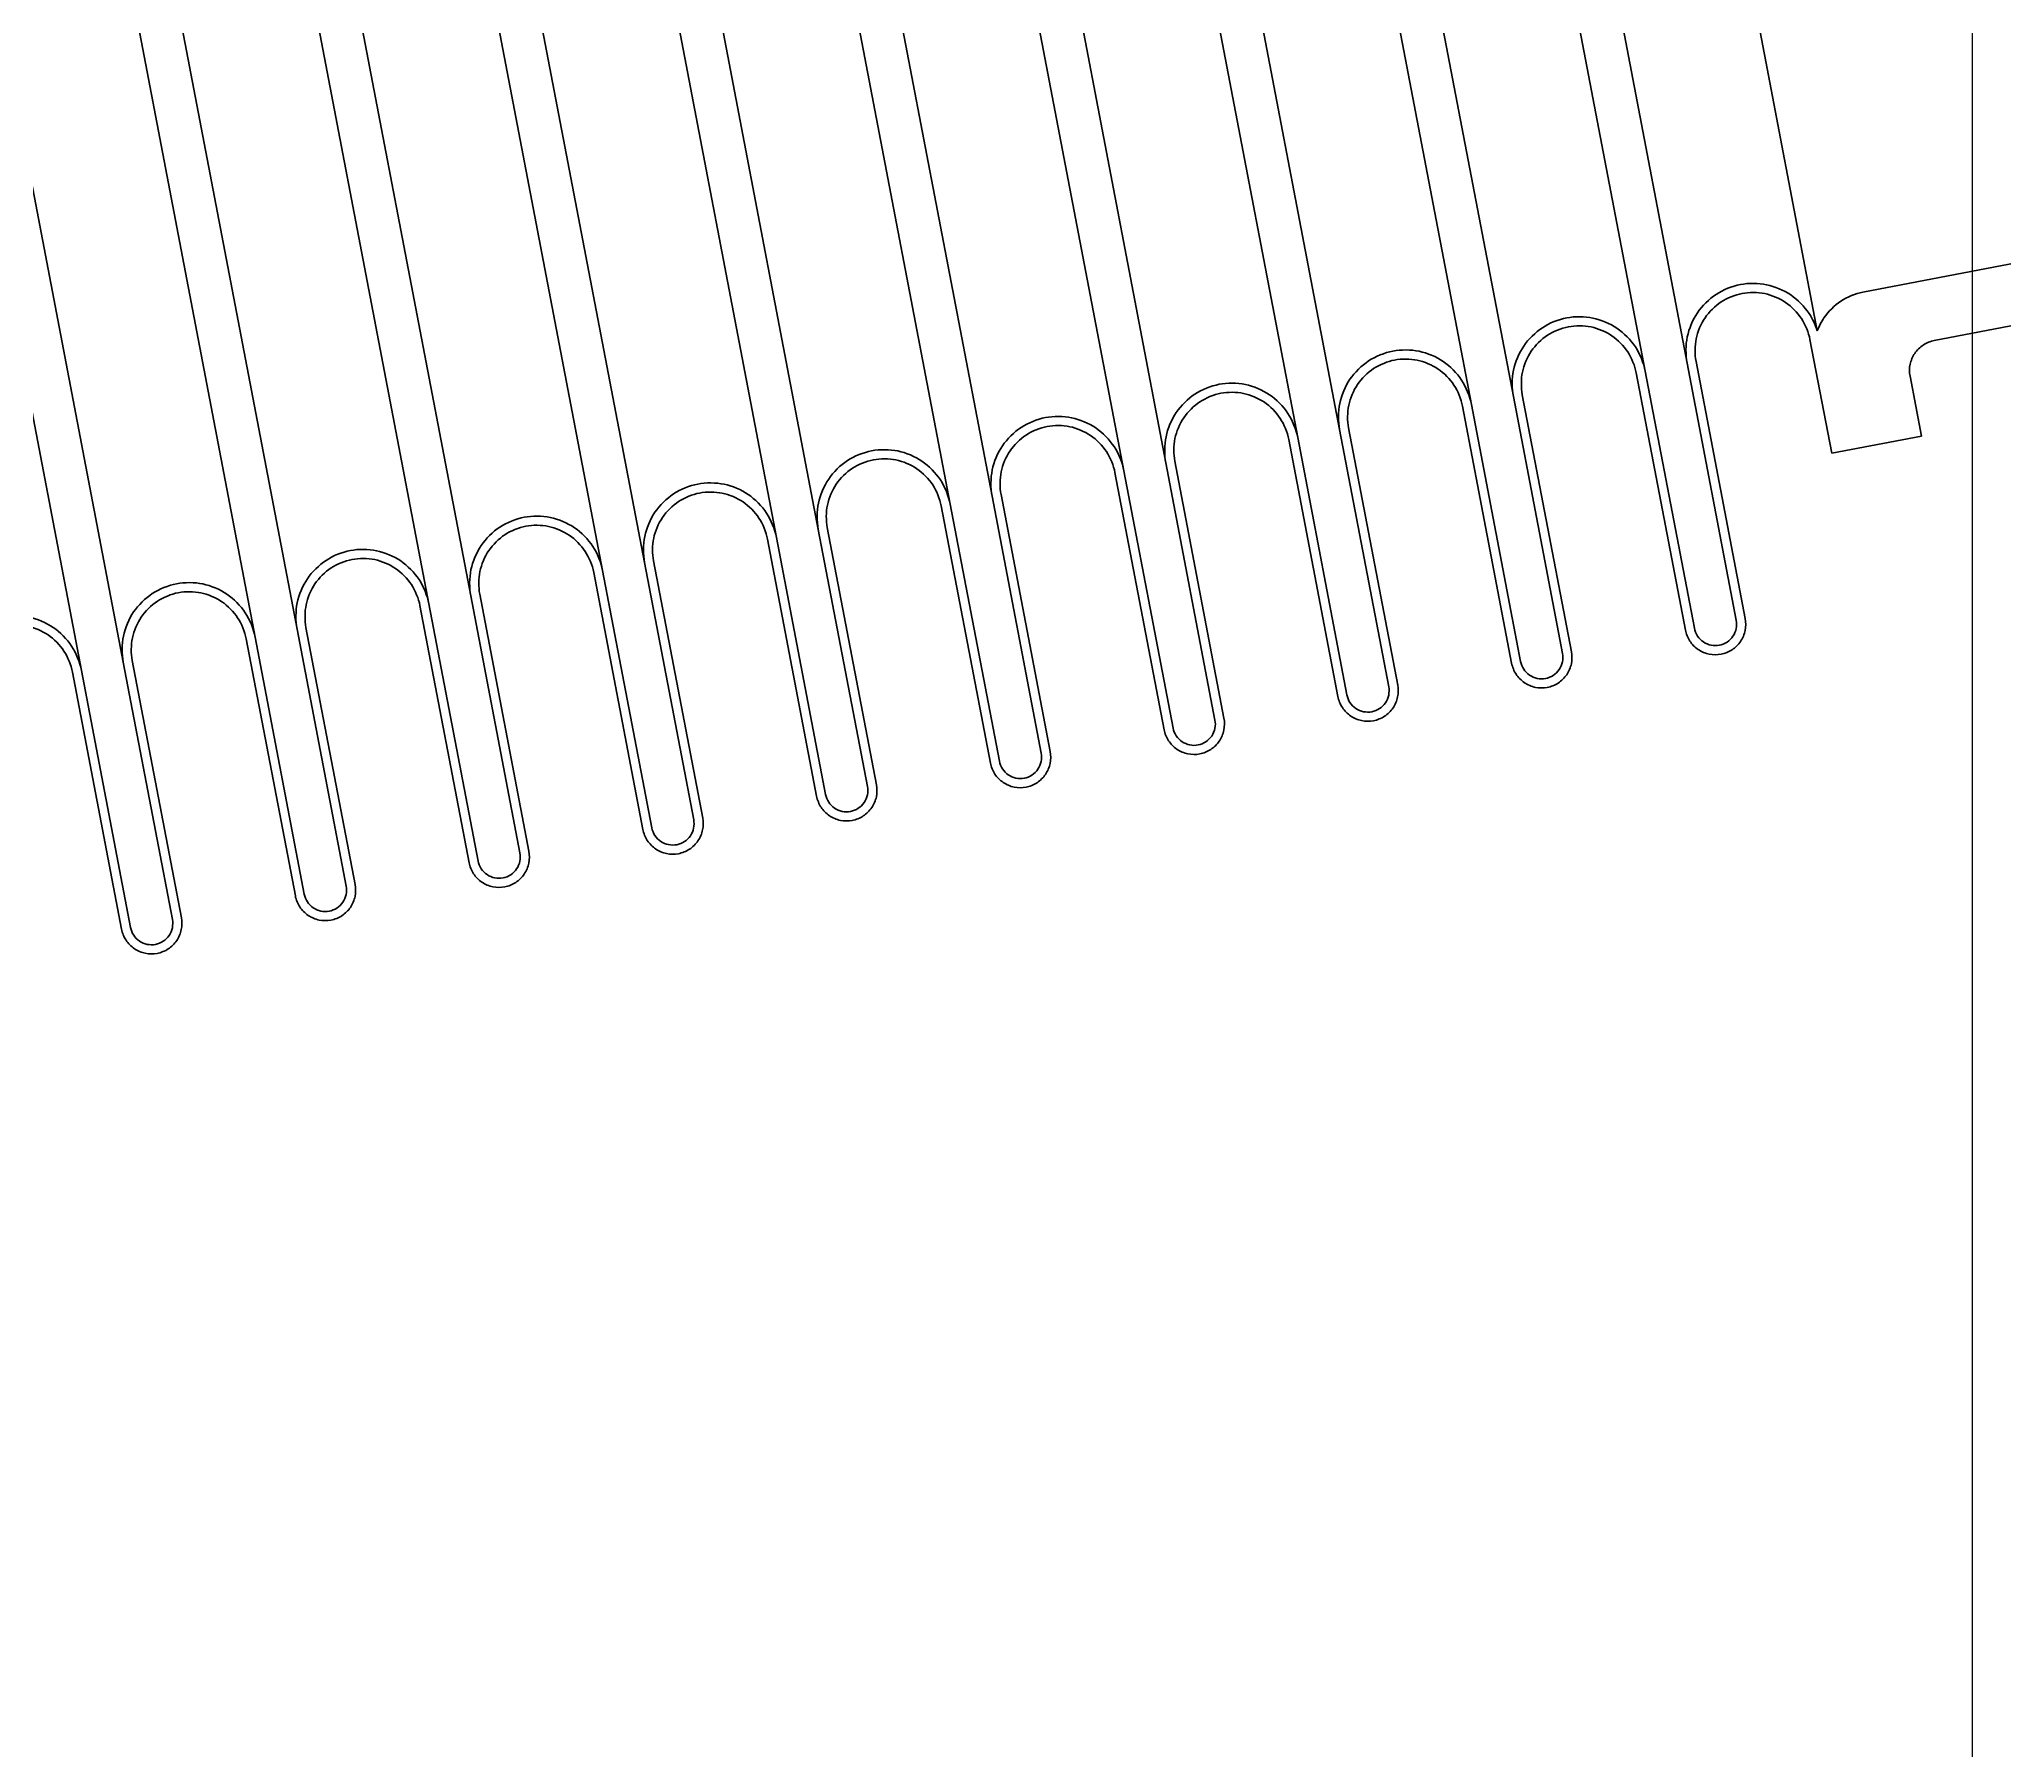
# Model space of a CAD drawing. Header units: millimetres. Extents: x -605 to 8012, y -2292 to 5879.
# Drawn here: x 1327.5 to 1381.3, y 1326.1 to 1372.9 of the extents above; entities that cross this region are included whole.
import ezdxf

# ---------------------------------------------------------------- set-up
doc = ezdxf.new("R2010")
doc.units = ezdxf.units.MM
doc.header["$LTSCALE"] = 5
doc.layers.add('AM_5', color=3, linetype='Continuous', lineweight=25)
doc.layers.add('Arestas Visíveis', color=7, linetype='Continuous', lineweight=35)
doc.styles.get("Standard").update_dxf_attribs({"font": 'SwissCL.ttf'})
doc.dimstyles.new('Standard$0', dxfattribs={"dimscale": 5, "dimtxt": 0.18, "dimasz": 4.572, "dimexe": 0.18, "dimexo": 0.0625, "dimgap": 0.09, "dimtad": 0, "dimtih": 1, "dimtoh": 1, "dimdec": 4, "dimzin": 0, "dimdsep": 46, "dimtxsty": 'Standard', "dimblk": 'CLOSED', "dimcen": 0.09, "dimadec": 0, "dimazin": 0, "dimtfac": 1, "dimtdec": 4, "dimtofl": 0, "dimtmove": 0, "dimatfit": 3, "dimfxl": 1, "dimtolj": 1, "dimtzin": 0, "dimarcsym": 0})

# ---------------------------------------------------------------- blocks, each defined once
blk = doc.blocks.new('*D24')
at = {"layer": 'AM_5', "color": 0, "lineweight": -2, "transparency": 16777216}
for p, q in [((1413.869, 1394.155), (1120.85, 1338.116)), ((1153.584, 1366.198), (1116.824, 1359.167)), ((1117.034, 1359.025), (1118.979, 1348.858)), ((1120.993, 1338.327), (1119.048, 1348.494))]:
    blk.add_line(p, q, dxfattribs=at)
at = {"layer": 'AM_5', "color": 0, "transparency": 16777216}
for points in [[(1117.064, 1359.03), (1117.005, 1359.019), (1117.001, 1359.201)], [(1121.022, 1338.333), (1120.963, 1338.321), (1121.027, 1338.15)]]:
    blk.add_solid(points, dxfattribs=at)
at = {"layer": 'Defpoints', "color": 0, "transparency": 16777216}
for p in [(1413.93, 1394.167), (1153.645, 1366.209), (1117.001, 1359.201)]:
    blk.add_point(p, dxfattribs=at)
at = {"layer": 'AM_5', "color": 0, "transparency": 16777216, "insert": (1119.014, 1348.676), "char_height": 0.18, "attachment_point": 5}
blk.add_mtext('\\A1;21.4327', dxfattribs=at)
blk = doc.blocks.new('*D28')
at = {"layer": 'AM_5', "color": 0, "lineweight": -2, "transparency": 16777216}
for p, q in [((695.812, 1387.691), (695.812, 830.592)), ((1380.395, 1387.691), (1380.395, 830.592)), ((695.992, 830.772), (1037.601, 830.772)), ((1380.215, 830.772), (1038.606, 830.772))]:
    blk.add_line(p, q, dxfattribs=at)
at = {"layer": 'AM_5', "color": 0, "transparency": 16777216}
for points in [[(695.992, 830.802), (695.992, 830.742), (695.812, 830.772)], [(1380.215, 830.802), (1380.215, 830.742), (1380.395, 830.772)]]:
    blk.add_solid(points, dxfattribs=at)
at = {"layer": 'Defpoints', "color": 0, "transparency": 16777216}
for p in [(695.812, 1387.753), (1380.395, 1387.753), (695.812, 830.772)]:
    blk.add_point(p, dxfattribs=at)
at = {"layer": 'AM_5', "color": 0, "transparency": 16777216, "insert": (1038.103, 830.772), "char_height": 0.18, "attachment_point": 5}
blk.add_mtext('\\A1;684.5834', dxfattribs=at)

msp = doc.modelspace()

# ---------------------------------------------------------------- linework, layer by layer
at = {"layer": 'Arestas Visíveis'}
for p, q in [((1376.15949, 1364.91216), (1368.03001, 1407.41997)), ((1371.45188, 1363.81005), (1363.24794, 1406.7072)), ((1372.59729, 1364.03177), (1364.39433, 1406.92379)), ((1367.84269, 1363.11981), (1359.63875, 1406.01696)), ((1366.69679, 1362.90066), (1358.49285, 1405.79781)), ((1361.9417, 1361.99126), (1353.73776, 1404.88841)), ((1363.0876, 1362.21041), (1354.88366, 1405.10756)), ((1357.18661, 1361.08187), (1348.98267, 1403.97902)), ((1358.33251, 1361.30102), (1350.12857, 1404.19817)), ((1353.57742, 1360.39162), (1345.37348, 1403.28877)), ((1352.43152, 1360.17247), (1344.22758, 1403.06962)), ((1348.82233, 1359.48222), (1340.61839, 1402.37938)), ((1347.67643, 1359.26308), (1339.47249, 1402.16023)), ((1342.92134, 1358.35368), (1334.7174, 1401.25083)), ((1344.06723, 1358.57283), (1335.8633, 1401.46998)), ((1339.31214, 1357.66343), (1331.1082, 1400.56058)), ((1338.16624, 1357.44428), (1329.96231, 1400.34143)), ((1334.55705, 1356.75404), (1326.35311, 1399.65119)), ((1333.41115, 1356.53489), (1325.20721, 1399.43204)), ((1328.65606, 1355.62549), (1320.45212, 1398.52264)), ((1329.80196, 1355.84464), (1321.59802, 1398.74179)), ((1408.84021, 1371.98261), (1377.40984, 1365.97166)), ((1379.3599, 1364.64773), (1409.15328, 1370.34561)), ((1375.96093, 1364.67505), (1376.55551, 1361.56609)), ((1372.59729, 1364.03177), (1373.94324, 1356.994)), ((1374.18879, 1357.04097), (1372.84284, 1364.07873)), ((1371.20633, 1363.76309), (1372.55179, 1356.72789)), ((1372.79734, 1356.77486), (1371.45188, 1363.81005)), ((1379.01101, 1362.03569), (1378.69794, 1363.67269)), ((1368.04225, 1355.86546), (1366.69679, 1362.90066)), ((1367.84269, 1363.11981), (1369.18815, 1356.08461)), ((1369.4337, 1356.13157), (1368.08824, 1363.16677)), ((1366.45124, 1362.8537), (1367.7967, 1355.8185)), ((1361.69615, 1361.9443), (1363.04161, 1354.9091)), ((1363.28716, 1354.95606), (1361.9417, 1361.99126)), ((1363.0876, 1362.21041), (1364.43306, 1355.17521)), ((1364.67861, 1355.22217), (1363.33315, 1362.25737)), ((1376.55551, 1361.56609), (1379.01101, 1362.03569)), ((1358.33251, 1361.30102), (1359.67797, 1354.26582)), ((1359.92352, 1354.31278), (1358.57806, 1361.34798)), ((1356.94106, 1361.03491), (1358.28652, 1353.99971)), ((1358.53207, 1354.04667), (1357.18661, 1361.08187)), ((1353.57742, 1360.39162), (1354.92288, 1353.35642)), ((1355.16843, 1353.40338), (1353.82297, 1360.43858)), ((1352.18597, 1360.12551), (1353.53143, 1353.09031)), ((1353.77698, 1353.13727), (1352.43152, 1360.17247)), ((1347.43088, 1359.21611), (1348.77634, 1352.18092)), ((1349.02189, 1352.22788), (1347.67643, 1359.26308)), ((1348.82233, 1359.48222), (1350.16778, 1352.44703)), ((1350.41333, 1352.49399), (1349.06788, 1359.52919)), ((1345.65824, 1351.58459), (1344.31278, 1358.61979)), ((1342.67579, 1358.30672), (1344.02124, 1351.27152)), ((1344.26679, 1351.31848), (1342.92134, 1358.35368)), ((1344.06723, 1358.57283), (1345.41269, 1351.53763)), ((1339.31214, 1357.66343), (1340.6576, 1350.62824)), ((1340.90315, 1350.6752), (1339.55769, 1357.71039)), ((1337.92069, 1357.39732), (1339.26615, 1350.36213)), ((1339.5117, 1350.40909), (1338.16624, 1357.44428)), ((1333.1656, 1356.48793), (1334.51106, 1349.45273)), ((1334.75661, 1349.49969), (1333.41115, 1356.53489)), ((1334.55705, 1356.75404), (1335.90251, 1349.71884)), ((1336.14806, 1349.7658), (1334.8026, 1356.801)), ((1328.41051, 1355.57853), (1329.75597, 1348.54333)), ((1330.00152, 1348.5903), (1328.65606, 1355.62549)), ((1329.80196, 1355.84464), (1331.14742, 1348.80944)), ((1331.39297, 1348.85641), (1330.04751, 1355.8916))]:
    msp.add_line(p, q, dxfattribs=at)
for points, knots in [([(1376.15949, 1364.91216), (1376.10827, 1365.08034), (1376.02714, 1365.24931), (1375.81247, 1365.57579), (1375.62149, 1365.76961), (1375.24629, 1366.02434), (1374.99568, 1366.13032), (1374.55157, 1366.22207), (1374.27948, 1366.22408), (1373.83405, 1366.13889), (1373.58191, 1366.03663), (1373.20299, 1365.78747), (1373.00917, 1365.59649), (1372.75444, 1365.2213), (1372.64846, 1364.97069), (1372.55671, 1364.52657), (1372.5547, 1364.25448), (1372.59729, 1364.03177)], [0.174555182, 0.174555182, 0.174555182, 0.174555182, 0.204073147, 0.204073147, 0.244887779, 0.244887779, 0.285702405, 0.285702405, 0.326517025, 0.326517025, 0.367331646, 0.367331646, 0.408146272, 0.408146272, 0.448960904, 0.448960904, 0.489775539, 0.489775539, 0.489775539, 0.489775539]), ([(1372.84284, 1364.07873), (1372.80604, 1364.27114), (1372.80778, 1364.5062), (1372.88705, 1364.88989), (1372.97861, 1365.1064), (1373.19868, 1365.43054), (1373.36612, 1365.59553), (1373.69348, 1365.81079), (1373.91132, 1365.89914), (1374.29613, 1365.97273), (1374.5312, 1365.971), (1374.91489, 1365.89173), (1375.1314, 1365.80017), (1375.45554, 1365.5801), (1375.62053, 1365.41266), (1375.83578, 1365.0853), (1375.92414, 1364.86746), (1375.96093, 1364.67505)], [0.14104407, 0.14104407, 0.14104407, 0.14104407, 0.176305095, 0.176305095, 0.211566116, 0.211566116, 0.246827131, 0.246827131, 0.282088143, 0.282088143, 0.317349154, 0.317349154, 0.35261017, 0.35261017, 0.387871191, 0.387871191, 0.423132215, 0.423132215, 0.423132215, 0.423132215]), ([(1377.40984, 1365.97166), (1377.20781, 1365.93302), (1376.97908, 1365.84025), (1376.63535, 1365.61423), (1376.45953, 1365.44099), (1376.27299, 1365.16622), (1376.20704, 1365.04089), (1376.15949, 1364.91216)], [0.2961925481, 0.2961925481, 0.2961925481, 0.2961925481, 0.3332166102, 0.3332166102, 0.3702406768, 0.3702406768, 0.3929959219, 0.3929959219, 0.3929959219, 0.3929959219]), ([(1371.45188, 1363.81005), (1371.40929, 1364.03276), (1371.30702, 1364.28491), (1371.05786, 1364.66383), (1370.86689, 1364.85765), (1370.49169, 1365.11237), (1370.24108, 1365.21836), (1369.79697, 1365.31011), (1369.52488, 1365.31212), (1369.07945, 1365.22693), (1368.82731, 1365.12467), (1368.44839, 1364.87551), (1368.25457, 1364.68453), (1367.99984, 1364.30933), (1367.89386, 1364.05873), (1367.80211, 1363.61461), (1367.8001, 1363.34252), (1367.84269, 1363.11981)], [0.163258511, 0.163258511, 0.163258511, 0.163258511, 0.204073145, 0.204073145, 0.244887774, 0.244887774, 0.285702402, 0.285702402, 0.326517025, 0.326517025, 0.367331646, 0.367331646, 0.408146272, 0.408146272, 0.448960904, 0.448960904, 0.489775539, 0.489775539, 0.489775539, 0.489775539]), ([(1368.08824, 1363.16677), (1368.05144, 1363.35917), (1368.05318, 1363.59424), (1368.13245, 1363.97793), (1368.22401, 1364.19444), (1368.44408, 1364.51858), (1368.61152, 1364.68357), (1368.93888, 1364.89883), (1369.15672, 1364.98718), (1369.54153, 1365.06077), (1369.7766, 1365.05904), (1370.16029, 1364.97977), (1370.37679, 1364.88821), (1370.70094, 1364.66814), (1370.86593, 1364.5007), (1371.08118, 1364.17334), (1371.16954, 1363.9555), (1371.20633, 1363.76309)], [0.14104407, 0.14104407, 0.14104407, 0.14104407, 0.176305093, 0.176305093, 0.211566111, 0.211566111, 0.246827129, 0.246827129, 0.282088143, 0.282088143, 0.317349154, 0.317349154, 0.35261017, 0.35261017, 0.387871191, 0.387871191, 0.423132215, 0.423132215, 0.423132215, 0.423132215]), ([(1378.69794, 1363.67269), (1378.67862, 1363.77371), (1378.67953, 1363.89712), (1378.72115, 1364.09855), (1378.76922, 1364.21222), (1378.88475, 1364.38239), (1378.97266, 1364.46901), (1379.14453, 1364.58202), (1379.25889, 1364.62841), (1379.3599, 1364.64773)], [0.0740481363, 0.0740481363, 0.0740481363, 0.0740481363, 0.0925601733, 0.0925601733, 0.1110722086, 0.1110722086, 0.1295842417, 0.1295842417, 0.148096273, 0.148096273, 0.148096273, 0.148096273]), ([(1366.69679, 1362.90066), (1366.6542, 1363.12337), (1366.55193, 1363.37552), (1366.30277, 1363.75443), (1366.1118, 1363.94825), (1365.7366, 1364.20298), (1365.48599, 1364.30896), (1365.04187, 1364.40071), (1364.76978, 1364.40272), (1364.32436, 1364.31754), (1364.07221, 1364.21527), (1363.6933, 1363.96611), (1363.49948, 1363.77514), (1363.24475, 1363.39994), (1363.13877, 1363.14933), (1363.04702, 1362.70521), (1363.04501, 1362.43312), (1363.0876, 1362.21041)], [0.163258511, 0.163258511, 0.163258511, 0.163258511, 0.204073147, 0.204073147, 0.244887779, 0.244887779, 0.285702405, 0.285702405, 0.326517025, 0.326517025, 0.367331646, 0.367331646, 0.408146272, 0.408146272, 0.448960904, 0.448960904, 0.489775539, 0.489775539, 0.489775539, 0.489775539]), ([(1363.33315, 1362.25737), (1363.29635, 1362.44978), (1363.29809, 1362.68485), (1363.37736, 1363.06853), (1363.46892, 1363.28504), (1363.68898, 1363.60919), (1363.85643, 1363.77418), (1364.18379, 1363.98943), (1364.40163, 1364.07778), (1364.78644, 1364.15138), (1365.02151, 1364.14964), (1365.40519, 1364.07037), (1365.6217, 1363.97881), (1365.94585, 1363.75875), (1366.11084, 1363.5913), (1366.32609, 1363.26394), (1366.41444, 1363.0461), (1366.45124, 1362.8537)], [0.14104407, 0.14104407, 0.14104407, 0.14104407, 0.176305095, 0.176305095, 0.211566116, 0.211566116, 0.246827131, 0.246827131, 0.282088143, 0.282088143, 0.317349154, 0.317349154, 0.35261017, 0.35261017, 0.387871191, 0.387871191, 0.423132215, 0.423132215, 0.423132215, 0.423132215]), ([(1361.9417, 1361.99126), (1361.89911, 1362.21397), (1361.79684, 1362.46612), (1361.54768, 1362.84504), (1361.35671, 1363.03886), (1360.98151, 1363.29358), (1360.7309, 1363.39956), (1360.28678, 1363.49132), (1360.01469, 1363.49333), (1359.56927, 1363.40814), (1359.31712, 1363.30587), (1358.9382, 1363.05672), (1358.74439, 1362.86574), (1358.48966, 1362.49054), (1358.38368, 1362.23993), (1358.29192, 1361.79582), (1358.28992, 1361.52373), (1358.33251, 1361.30102)], [0.163258511, 0.163258511, 0.163258511, 0.163258511, 0.204073147, 0.204073147, 0.244887779, 0.244887779, 0.285702405, 0.285702405, 0.326517025, 0.326517025, 0.367331646, 0.367331646, 0.408146272, 0.408146272, 0.448960904, 0.448960904, 0.489775539, 0.489775539, 0.489775539, 0.489775539]), ([(1358.57806, 1361.34798), (1358.54126, 1361.54038), (1358.543, 1361.77545), (1358.62227, 1362.15914), (1358.71383, 1362.37565), (1358.93389, 1362.69979), (1359.10134, 1362.86478), (1359.4287, 1363.08004), (1359.64653, 1363.16839), (1360.03135, 1363.24198), (1360.26642, 1363.24025), (1360.6501, 1363.16098), (1360.86661, 1363.06942), (1361.19076, 1362.84935), (1361.35575, 1362.68191), (1361.571, 1362.35455), (1361.65935, 1362.13671), (1361.69615, 1361.9443)], [0.14104407, 0.14104407, 0.14104407, 0.14104407, 0.176305093, 0.176305093, 0.211566111, 0.211566111, 0.246827129, 0.246827129, 0.282088143, 0.282088143, 0.317349154, 0.317349154, 0.35261017, 0.35261017, 0.387871191, 0.387871191, 0.423132215, 0.423132215, 0.423132215, 0.423132215]), ([(1357.18661, 1361.08187), (1357.14402, 1361.30458), (1357.04175, 1361.55673), (1356.79259, 1361.93564), (1356.60162, 1362.12946), (1356.22642, 1362.38419), (1355.97581, 1362.49017), (1355.53169, 1362.58192), (1355.2596, 1362.58393), (1354.81418, 1362.49875), (1354.56203, 1362.39648), (1354.18311, 1362.14732), (1353.9893, 1361.95635), (1353.73457, 1361.58115), (1353.62859, 1361.33054), (1353.53683, 1360.88642), (1353.53482, 1360.61433), (1353.57742, 1360.39162)], [0.163258511, 0.163258511, 0.163258511, 0.163258511, 0.204073147, 0.204073147, 0.244887779, 0.244887779, 0.285702405, 0.285702405, 0.326517025, 0.326517025, 0.367331646, 0.367331646, 0.408146272, 0.408146272, 0.448960904, 0.448960904, 0.489775539, 0.489775539, 0.489775539, 0.489775539]), ([(1353.82297, 1360.43858), (1353.78617, 1360.63099), (1353.78791, 1360.86606), (1353.86718, 1361.24974), (1353.95874, 1361.46625), (1354.1788, 1361.7904), (1354.34625, 1361.95539), (1354.67361, 1362.17064), (1354.89144, 1362.25899), (1355.27626, 1362.33259), (1355.51133, 1362.33085), (1355.89501, 1362.25158), (1356.11152, 1362.16002), (1356.43566, 1361.93996), (1356.60065, 1361.77251), (1356.81591, 1361.44515), (1356.90426, 1361.22731), (1356.94106, 1361.03491)], [0.14104407, 0.14104407, 0.14104407, 0.14104407, 0.176305093, 0.176305093, 0.211566111, 0.211566111, 0.246827129, 0.246827129, 0.282088143, 0.282088143, 0.317349154, 0.317349154, 0.35261017, 0.35261017, 0.387871191, 0.387871191, 0.423132215, 0.423132215, 0.423132215, 0.423132215]), ([(1352.43152, 1360.17247), (1352.38893, 1360.39518), (1352.28666, 1360.64733), (1352.0375, 1361.02625), (1351.84652, 1361.22007), (1351.47133, 1361.47479), (1351.22072, 1361.58077), (1350.7766, 1361.67253), (1350.50451, 1361.67454), (1350.05909, 1361.58935), (1349.80694, 1361.48708), (1349.42802, 1361.23793), (1349.2342, 1361.04695), (1348.97948, 1360.67175), (1348.8735, 1360.42114), (1348.78174, 1359.97703), (1348.77973, 1359.70494), (1348.82233, 1359.48222)], [0.163258511, 0.163258511, 0.163258511, 0.163258511, 0.204073147, 0.204073147, 0.244887779, 0.244887779, 0.285702405, 0.285702405, 0.326517025, 0.326517025, 0.367331646, 0.367331646, 0.408146272, 0.408146272, 0.448960904, 0.448960904, 0.489775539, 0.489775539, 0.489775539, 0.489775539]), ([(1349.06788, 1359.52919), (1349.03108, 1359.72159), (1349.03281, 1359.95666), (1349.11208, 1360.34035), (1349.20364, 1360.55686), (1349.42371, 1360.881), (1349.59115, 1361.04599), (1349.91851, 1361.26124), (1350.13635, 1361.3496), (1350.52117, 1361.42319), (1350.75623, 1361.42146), (1351.13992, 1361.34219), (1351.35643, 1361.25063), (1351.68057, 1361.03056), (1351.84556, 1360.86311), (1352.06082, 1360.53576), (1352.14917, 1360.31792), (1352.18597, 1360.12551)], [0.14104407, 0.14104407, 0.14104407, 0.14104407, 0.176305093, 0.176305093, 0.211566111, 0.211566111, 0.246827129, 0.246827129, 0.282088143, 0.282088143, 0.317349154, 0.317349154, 0.35261017, 0.35261017, 0.387871191, 0.387871191, 0.423132215, 0.423132215, 0.423132215, 0.423132215]), ([(1347.67643, 1359.26308), (1347.63383, 1359.48579), (1347.53157, 1359.73793), (1347.28241, 1360.11685), (1347.09143, 1360.31067), (1346.71624, 1360.5654), (1346.46563, 1360.67138), (1346.02151, 1360.76313), (1345.74942, 1360.76514), (1345.304, 1360.67996), (1345.05185, 1360.57769), (1344.67293, 1360.32853), (1344.47911, 1360.13755), (1344.22439, 1359.76236), (1344.11841, 1359.51175), (1344.02665, 1359.06763), (1344.02464, 1358.79554), (1344.06723, 1358.57283)], [0.163258511, 0.163258511, 0.163258511, 0.163258511, 0.204073147, 0.204073147, 0.244887779, 0.244887779, 0.285702405, 0.285702405, 0.326517025, 0.326517025, 0.367331646, 0.367331646, 0.408146272, 0.408146272, 0.448960904, 0.448960904, 0.489775539, 0.489775539, 0.489775539, 0.489775539]), ([(1344.31278, 1358.61979), (1344.27599, 1358.8122), (1344.27772, 1359.04726), (1344.35699, 1359.43095), (1344.44855, 1359.64746), (1344.66862, 1359.9716), (1344.83606, 1360.13659), (1345.16342, 1360.35185), (1345.38126, 1360.4402), (1345.76608, 1360.5138), (1346.00114, 1360.51206), (1346.38483, 1360.43279), (1346.60134, 1360.34123), (1346.92548, 1360.12116), (1347.09047, 1359.95372), (1347.30573, 1359.62636), (1347.39408, 1359.40852), (1347.43088, 1359.21611)], [0.14104407, 0.14104407, 0.14104407, 0.14104407, 0.176305095, 0.176305095, 0.211566116, 0.211566116, 0.246827131, 0.246827131, 0.282088143, 0.282088143, 0.317349154, 0.317349154, 0.35261017, 0.35261017, 0.387871191, 0.387871191, 0.423132215, 0.423132215, 0.423132215, 0.423132215]), ([(1342.92134, 1358.35368), (1342.87874, 1358.57639), (1342.77647, 1358.82854), (1342.52732, 1359.20746), (1342.33634, 1359.40127), (1341.96114, 1359.656), (1341.71053, 1359.76198), (1341.26642, 1359.85374), (1340.99433, 1359.85575), (1340.5489, 1359.77056), (1340.29676, 1359.66829), (1339.91784, 1359.41913), (1339.72402, 1359.22816), (1339.4693, 1358.85296), (1339.36331, 1358.60235), (1339.27156, 1358.15824), (1339.26955, 1357.88615), (1339.31214, 1357.66343)], [0.163258511, 0.163258511, 0.163258511, 0.163258511, 0.204073147, 0.204073147, 0.244887779, 0.244887779, 0.285702405, 0.285702405, 0.326517025, 0.326517025, 0.367331646, 0.367331646, 0.408146272, 0.408146272, 0.448960904, 0.448960904, 0.489775539, 0.489775539, 0.489775539, 0.489775539]), ([(1339.55769, 1357.71039), (1339.5209, 1357.9028), (1339.52263, 1358.13787), (1339.6019, 1358.52155), (1339.69346, 1358.73806), (1339.91353, 1359.06221), (1340.08097, 1359.2272), (1340.40833, 1359.44245), (1340.62617, 1359.53081), (1341.01098, 1359.6044), (1341.24605, 1359.60266), (1341.62974, 1359.52339), (1341.84625, 1359.43183), (1342.17039, 1359.21177), (1342.33538, 1359.04432), (1342.55064, 1358.71696), (1342.63899, 1358.49913), (1342.67579, 1358.30672)], [0.14104407, 0.14104407, 0.14104407, 0.14104407, 0.176305095, 0.176305095, 0.211566116, 0.211566116, 0.246827131, 0.246827131, 0.282088143, 0.282088143, 0.317349154, 0.317349154, 0.35261017, 0.35261017, 0.387871191, 0.387871191, 0.423132215, 0.423132215, 0.423132215, 0.423132215]), ([(1338.16624, 1357.44428), (1338.12365, 1357.667), (1338.02138, 1357.91914), (1337.77223, 1358.29806), (1337.58125, 1358.49188), (1337.20605, 1358.74661), (1336.95544, 1358.85259), (1336.51133, 1358.94434), (1336.23924, 1358.94635), (1335.79381, 1358.86116), (1335.54167, 1358.7589), (1335.16275, 1358.50974), (1334.96893, 1358.31876), (1334.7142, 1357.94357), (1334.60822, 1357.69296), (1334.51647, 1357.24884), (1334.51446, 1356.97675), (1334.55705, 1356.75404)], [0.163258511, 0.163258511, 0.163258511, 0.163258511, 0.204073147, 0.204073147, 0.244887779, 0.244887779, 0.285702405, 0.285702405, 0.326517025, 0.326517025, 0.367331646, 0.367331646, 0.408146272, 0.408146272, 0.448960904, 0.448960904, 0.489775539, 0.489775539, 0.489775539, 0.489775539]), ([(1334.8026, 1356.801), (1334.7658, 1356.99341), (1334.76754, 1357.22847), (1334.84681, 1357.61216), (1334.93837, 1357.82867), (1335.15844, 1358.15281), (1335.32588, 1358.3178), (1335.65324, 1358.53306), (1335.87108, 1358.62141), (1336.25589, 1358.695), (1336.49096, 1358.69327), (1336.87465, 1358.614), (1337.09116, 1358.52244), (1337.4153, 1358.30237), (1337.58029, 1358.13493), (1337.79554, 1357.80757), (1337.8839, 1357.58973), (1337.92069, 1357.39732)], [0.14104407, 0.14104407, 0.14104407, 0.14104407, 0.176305095, 0.176305095, 0.211566116, 0.211566116, 0.246827131, 0.246827131, 0.282088143, 0.282088143, 0.317349154, 0.317349154, 0.35261017, 0.35261017, 0.387871191, 0.387871191, 0.423132215, 0.423132215, 0.423132215, 0.423132215]), ([(1333.41115, 1356.53489), (1333.36856, 1356.7576), (1333.26629, 1357.00975), (1333.01713, 1357.38867), (1332.82616, 1357.58248), (1332.45096, 1357.83721), (1332.20035, 1357.94319), (1331.75624, 1358.03495), (1331.48415, 1358.03695), (1331.03872, 1357.95177), (1330.78657, 1357.8495), (1330.40766, 1357.60034), (1330.21384, 1357.40937), (1329.95911, 1357.03417), (1329.85313, 1356.78356), (1329.76138, 1356.33944), (1329.75937, 1356.06735), (1329.80196, 1355.84464)], [0.163258511, 0.163258511, 0.163258511, 0.163258511, 0.204073147, 0.204073147, 0.244887779, 0.244887779, 0.285702405, 0.285702405, 0.326517025, 0.326517025, 0.367331646, 0.367331646, 0.408146272, 0.408146272, 0.448960904, 0.448960904, 0.489775539, 0.489775539, 0.489775539, 0.489775539]), ([(1330.04751, 1355.8916), (1330.01071, 1356.08401), (1330.01245, 1356.31908), (1330.09172, 1356.70276), (1330.18328, 1356.91927), (1330.40334, 1357.24342), (1330.57079, 1357.40841), (1330.89815, 1357.62366), (1331.11599, 1357.71201), (1331.5008, 1357.78561), (1331.73587, 1357.78387), (1332.11955, 1357.7046), (1332.33606, 1357.61304), (1332.66021, 1357.39298), (1332.8252, 1357.22553), (1333.04045, 1356.89817), (1333.12881, 1356.68034), (1333.1656, 1356.48793)], [0.14104407, 0.14104407, 0.14104407, 0.14104407, 0.176305095, 0.176305095, 0.211566116, 0.211566116, 0.246827131, 0.246827131, 0.282088143, 0.282088143, 0.317349154, 0.317349154, 0.35261017, 0.35261017, 0.387871191, 0.387871191, 0.423132215, 0.423132215, 0.423132215, 0.423132215]), ([(1328.65606, 1355.62549), (1328.61347, 1355.8482), (1328.5112, 1356.10035), (1328.26204, 1356.47927), (1328.07107, 1356.67309), (1327.69587, 1356.92781), (1327.44526, 1357.0338), (1327.00114, 1357.12555), (1326.72905, 1357.12756), (1326.28363, 1357.04237), (1326.03148, 1356.94011), (1325.65257, 1356.69095), (1325.45875, 1356.49997), (1325.20402, 1356.12477), (1325.09804, 1355.87417), (1325.00629, 1355.43005), (1325.00428, 1355.15796), (1325.04687, 1354.93525)], [0.163258511, 0.163258511, 0.163258511, 0.163258511, 0.204073147, 0.204073147, 0.244887779, 0.244887779, 0.285702405, 0.285702405, 0.326517025, 0.326517025, 0.367331646, 0.367331646, 0.408146272, 0.408146272, 0.448960904, 0.448960904, 0.489775539, 0.489775539, 0.489775539, 0.489775539]), ([(1372.55179, 1356.72789), (1372.57111, 1356.62688), (1372.6175, 1356.51252), (1372.7305, 1356.34065), (1372.81712, 1356.25274), (1372.9873, 1356.13721), (1373.10097, 1356.08914), (1373.3024, 1356.04752), (1373.42581, 1356.04661), (1373.52683, 1356.06593), (1373.62784, 1356.08525), (1373.74221, 1356.13163), (1373.91407, 1356.24464), (1374.00198, 1356.33126), (1374.11751, 1356.50144), (1374.16558, 1356.61511), (1374.2072, 1356.81654), (1374.20811, 1356.93995), (1374.18879, 1357.04097)], [0.222144402, 0.222144402, 0.222144402, 0.222144402, 0.240656438, 0.240656438, 0.259168472, 0.259168472, 0.277680504, 0.277680504, 0.296192536, 0.296192536, 0.296192536, 0.314704568, 0.314704568, 0.333216601, 0.333216601, 0.351728635, 0.351728635, 0.37024067, 0.37024067, 0.37024067, 0.37024067]), ([(1373.94324, 1356.994), (1373.95676, 1356.92329), (1373.95613, 1356.83691), (1373.92699, 1356.6959), (1373.89335, 1356.61634), (1373.81247, 1356.49721), (1373.75094, 1356.43658), (1373.63063, 1356.35747), (1373.55058, 1356.325), (1373.47987, 1356.31148), (1373.40916, 1356.29796), (1373.32277, 1356.2986), (1373.18176, 1356.32773), (1373.1022, 1356.36138), (1372.98307, 1356.44225), (1372.92244, 1356.50379), (1372.84333, 1356.62409), (1372.81086, 1356.70415), (1372.79734, 1356.77486)], [0.155501082, 0.155501082, 0.155501082, 0.155501082, 0.168459506, 0.168459506, 0.18141793, 0.18141793, 0.194376353, 0.194376353, 0.207334775, 0.207334775, 0.207334775, 0.220293197, 0.220293197, 0.23325162, 0.23325162, 0.246210044, 0.246210044, 0.259168469, 0.259168469, 0.259168469, 0.259168469]), ([(1325.29242, 1354.98221), (1325.25562, 1355.17461), (1325.25736, 1355.40968), (1325.33663, 1355.79337), (1325.42819, 1356.00988), (1325.64825, 1356.33402), (1325.8157, 1356.49901), (1326.14306, 1356.71427), (1326.3609, 1356.80262), (1326.74571, 1356.87621), (1326.98078, 1356.87448), (1327.36446, 1356.79521), (1327.58097, 1356.70365), (1327.90512, 1356.48358), (1328.07011, 1356.31614), (1328.28536, 1355.98878), (1328.37371, 1355.77094), (1328.41051, 1355.57853)], [0.14104407, 0.14104407, 0.14104407, 0.14104407, 0.176305095, 0.176305095, 0.211566116, 0.211566116, 0.246827131, 0.246827131, 0.282088143, 0.282088143, 0.317349154, 0.317349154, 0.35261017, 0.35261017, 0.387871191, 0.387871191, 0.423132215, 0.423132215, 0.423132215, 0.423132215]), ([(1367.7967, 1355.8185), (1367.81602, 1355.71749), (1367.8624, 1355.60312), (1367.97541, 1355.43126), (1368.06203, 1355.34335), (1368.23221, 1355.22781), (1368.34588, 1355.17974), (1368.54731, 1355.13813), (1368.67072, 1355.13722), (1368.77174, 1355.15653), (1368.87275, 1355.17585), (1368.98711, 1355.22224), (1369.15898, 1355.33525), (1369.24689, 1355.42187), (1369.36242, 1355.59204), (1369.41049, 1355.70571), (1369.45211, 1355.90715), (1369.45302, 1356.03056), (1369.4337, 1356.13157)], [0.222144402, 0.222144402, 0.222144402, 0.222144402, 0.240656438, 0.240656438, 0.259168472, 0.259168472, 0.277680504, 0.277680504, 0.296192536, 0.296192536, 0.296192536, 0.314704568, 0.314704568, 0.333216601, 0.333216601, 0.351728635, 0.351728635, 0.37024067, 0.37024067, 0.37024067, 0.37024067]), ([(1369.18815, 1356.08461), (1369.20167, 1356.0139), (1369.20103, 1355.92751), (1369.1719, 1355.78651), (1369.13825, 1355.70694), (1369.05738, 1355.58782), (1368.99584, 1355.52718), (1368.87554, 1355.44808), (1368.79548, 1355.41561), (1368.72477, 1355.40208), (1368.65406, 1355.38856), (1368.56768, 1355.3892), (1368.42667, 1355.41833), (1368.34711, 1355.45198), (1368.22798, 1355.53285), (1368.16735, 1355.59439), (1368.08824, 1355.71469), (1368.05577, 1355.79475), (1368.04225, 1355.86546)], [0.155501082, 0.155501082, 0.155501082, 0.155501082, 0.168459506, 0.168459506, 0.18141793, 0.18141793, 0.194376353, 0.194376353, 0.207334775, 0.207334775, 0.207334775, 0.220293197, 0.220293197, 0.23325162, 0.23325162, 0.246210044, 0.246210044, 0.259168469, 0.259168469, 0.259168469, 0.259168469]), ([(1363.04161, 1354.9091), (1363.06093, 1354.80809), (1363.10731, 1354.69372), (1363.22032, 1354.52186), (1363.30694, 1354.43395), (1363.47712, 1354.31842), (1363.59078, 1354.27035), (1363.79222, 1354.22873), (1363.91563, 1354.22782), (1364.01664, 1354.24714), (1364.11766, 1354.26646), (1364.23202, 1354.31284), (1364.40389, 1354.42585), (1364.49179, 1354.51247), (1364.60733, 1354.68265), (1364.6554, 1354.79631), (1364.69702, 1354.99775), (1364.69793, 1355.12116), (1364.67861, 1355.22217)], [0.222144402, 0.222144402, 0.222144402, 0.222144402, 0.240656438, 0.240656438, 0.259168472, 0.259168472, 0.277680504, 0.277680504, 0.296192536, 0.296192536, 0.296192536, 0.314704568, 0.314704568, 0.333216601, 0.333216601, 0.351728635, 0.351728635, 0.37024067, 0.37024067, 0.37024067, 0.37024067]), ([(1364.43306, 1355.17521), (1364.44658, 1355.1045), (1364.44594, 1355.01812), (1364.41681, 1354.87711), (1364.38316, 1354.79754), (1364.30229, 1354.67842), (1364.24075, 1354.61779), (1364.12045, 1354.53868), (1364.04039, 1354.50621), (1363.96968, 1354.49269), (1363.89897, 1354.47917), (1363.81259, 1354.4798), (1363.67158, 1354.50894), (1363.59201, 1354.54258), (1363.47289, 1354.62346), (1363.41226, 1354.68499), (1363.33315, 1354.8053), (1363.30068, 1354.88535), (1363.28716, 1354.95606)], [0.155501082, 0.155501082, 0.155501082, 0.155501082, 0.168459506, 0.168459506, 0.18141793, 0.18141793, 0.194376353, 0.194376353, 0.207334775, 0.207334775, 0.207334775, 0.220293197, 0.220293197, 0.23325162, 0.23325162, 0.246210044, 0.246210044, 0.259168469, 0.259168469, 0.259168469, 0.259168469]), ([(1358.28652, 1353.99971), (1358.30584, 1353.89869), (1358.35222, 1353.78433), (1358.46523, 1353.61247), (1358.55185, 1353.52456), (1358.72203, 1353.40902), (1358.83569, 1353.36095), (1359.03713, 1353.31934), (1359.16054, 1353.31843), (1359.26155, 1353.33774), (1359.36257, 1353.35706), (1359.47693, 1353.40345), (1359.64879, 1353.51646), (1359.7367, 1353.60308), (1359.85224, 1353.77325), (1359.90031, 1353.88692), (1359.94192, 1354.08835), (1359.94284, 1354.21176), (1359.92352, 1354.31278)], [0.222144402, 0.222144402, 0.222144402, 0.222144402, 0.240656438, 0.240656438, 0.259168472, 0.259168472, 0.277680504, 0.277680504, 0.296192536, 0.296192536, 0.296192536, 0.314704568, 0.314704568, 0.333216601, 0.333216601, 0.351728635, 0.351728635, 0.37024067, 0.37024067, 0.37024067, 0.37024067]), ([(1359.67797, 1354.26582), (1359.69149, 1354.19511), (1359.69085, 1354.10872), (1359.66172, 1353.96772), (1359.62807, 1353.88815), (1359.5472, 1353.76903), (1359.48566, 1353.70839), (1359.36536, 1353.62929), (1359.2853, 1353.59682), (1359.21459, 1353.58329), (1359.14388, 1353.56977), (1359.0575, 1353.57041), (1358.91649, 1353.59954), (1358.83692, 1353.63319), (1358.7178, 1353.71406), (1358.65717, 1353.7756), (1358.57806, 1353.8959), (1358.54559, 1353.97596), (1358.53207, 1354.04667)], [0.155501082, 0.155501082, 0.155501082, 0.155501082, 0.168459506, 0.168459506, 0.18141793, 0.18141793, 0.194376353, 0.194376353, 0.207334775, 0.207334775, 0.207334775, 0.220293197, 0.220293197, 0.23325162, 0.23325162, 0.246210044, 0.246210044, 0.259168469, 0.259168469, 0.259168469, 0.259168469]), ([(1353.53143, 1353.09031), (1353.55075, 1352.9893), (1353.59713, 1352.87493), (1353.71014, 1352.70307), (1353.79676, 1352.61516), (1353.96693, 1352.49963), (1354.0806, 1352.45156), (1354.28204, 1352.40994), (1354.40545, 1352.40903), (1354.50646, 1352.42835), (1354.60748, 1352.44767), (1354.72184, 1352.49405), (1354.8937, 1352.60706), (1354.98161, 1352.69368), (1355.09715, 1352.86386), (1355.14522, 1352.97752), (1355.18683, 1353.17896), (1355.18774, 1353.30237), (1355.16843, 1353.40338)], [0.222144402, 0.222144402, 0.222144402, 0.222144402, 0.240656438, 0.240656438, 0.259168472, 0.259168472, 0.277680504, 0.277680504, 0.296192536, 0.296192536, 0.296192536, 0.314704568, 0.314704568, 0.333216601, 0.333216601, 0.351728635, 0.351728635, 0.37024067, 0.37024067, 0.37024067, 0.37024067]), ([(1354.92288, 1353.35642), (1354.9364, 1353.28571), (1354.93576, 1353.19933), (1354.90663, 1353.05832), (1354.87298, 1352.97875), (1354.79211, 1352.85963), (1354.73057, 1352.799), (1354.61027, 1352.71989), (1354.53021, 1352.68742), (1354.4595, 1352.6739), (1354.38879, 1352.66038), (1354.3024, 1352.66101), (1354.1614, 1352.69014), (1354.08183, 1352.72379), (1353.96271, 1352.80467), (1353.90208, 1352.8662), (1353.82297, 1352.98651), (1353.7905, 1353.06656), (1353.77698, 1353.13727)], [0.155501082, 0.155501082, 0.155501082, 0.155501082, 0.168459506, 0.168459506, 0.18141793, 0.18141793, 0.194376353, 0.194376353, 0.207334775, 0.207334775, 0.207334775, 0.220293198, 0.220293198, 0.233251621, 0.233251621, 0.246210045, 0.246210045, 0.259168469, 0.259168469, 0.259168469, 0.259168469]), ([(1348.77634, 1352.18092), (1348.79565, 1352.0799), (1348.84204, 1351.96554), (1348.95505, 1351.79367), (1349.04167, 1351.70577), (1349.21184, 1351.59023), (1349.32551, 1351.54216), (1349.52695, 1351.50055), (1349.65036, 1351.49963), (1349.75137, 1351.51895), (1349.85238, 1351.53827), (1349.96675, 1351.58466), (1350.13861, 1351.69767), (1350.22652, 1351.78428), (1350.34206, 1351.95446), (1350.39012, 1352.06813), (1350.43174, 1352.26956), (1350.43265, 1352.39297), (1350.41333, 1352.49399)], [0.222144402, 0.222144402, 0.222144402, 0.222144402, 0.240656438, 0.240656438, 0.259168472, 0.259168472, 0.277680504, 0.277680504, 0.296192536, 0.296192536, 0.296192536, 0.314704568, 0.314704568, 0.333216601, 0.333216601, 0.351728635, 0.351728635, 0.37024067, 0.37024067, 0.37024067, 0.37024067]), ([(1350.16778, 1352.44703), (1350.18131, 1352.37632), (1350.18067, 1352.28993), (1350.15154, 1352.14893), (1350.11789, 1352.06936), (1350.03702, 1351.95024), (1349.97548, 1351.8896), (1349.85517, 1351.8105), (1349.77512, 1351.77803), (1349.70441, 1351.7645), (1349.6337, 1351.75098), (1349.54731, 1351.75162), (1349.40631, 1351.78075), (1349.32674, 1351.8144), (1349.20762, 1351.89527), (1349.14698, 1351.95681), (1349.06788, 1352.07711), (1349.03541, 1352.15717), (1349.02189, 1352.22788)], [0.155501082, 0.155501082, 0.155501082, 0.155501082, 0.168459506, 0.168459506, 0.18141793, 0.18141793, 0.194376353, 0.194376353, 0.207334775, 0.207334775, 0.207334775, 0.220293197, 0.220293197, 0.23325162, 0.23325162, 0.246210044, 0.246210044, 0.259168469, 0.259168469, 0.259168469, 0.259168469]), ([(1344.02124, 1351.27152), (1344.04056, 1351.17051), (1344.08695, 1351.05614), (1344.19996, 1350.88428), (1344.28658, 1350.79637), (1344.45675, 1350.68084), (1344.57042, 1350.63277), (1344.77185, 1350.59115), (1344.89526, 1350.59024), (1344.99628, 1350.60956), (1345.09729, 1350.62888), (1345.21166, 1350.67526), (1345.38352, 1350.78827), (1345.47143, 1350.87489), (1345.58696, 1351.04507), (1345.63503, 1351.15873), (1345.67665, 1351.36017), (1345.67756, 1351.48358), (1345.65824, 1351.58459)], [0.222144402, 0.222144402, 0.222144402, 0.222144402, 0.240656438, 0.240656438, 0.259168472, 0.259168472, 0.277680504, 0.277680504, 0.296192536, 0.296192536, 0.296192536, 0.314704568, 0.314704568, 0.333216601, 0.333216601, 0.351728635, 0.351728635, 0.37024067, 0.37024067, 0.37024067, 0.37024067]), ([(1345.41269, 1351.53763), (1345.42622, 1351.46692), (1345.42558, 1351.38053), (1345.39645, 1351.23953), (1345.3628, 1351.15996), (1345.28192, 1351.04084), (1345.22039, 1350.98021), (1345.10008, 1350.9011), (1345.02003, 1350.86863), (1344.94932, 1350.85511), (1344.87861, 1350.84158), (1344.79222, 1350.84222), (1344.65122, 1350.87135), (1344.57165, 1350.905), (1344.45253, 1350.98588), (1344.39189, 1351.04741), (1344.31279, 1351.16772), (1344.28032, 1351.24777), (1344.26679, 1351.31848)], [0.155501082, 0.155501082, 0.155501082, 0.155501082, 0.168459506, 0.168459506, 0.18141793, 0.18141793, 0.194376353, 0.194376353, 0.207334775, 0.207334775, 0.207334775, 0.220293197, 0.220293197, 0.23325162, 0.23325162, 0.246210044, 0.246210044, 0.259168469, 0.259168469, 0.259168469, 0.259168469]), ([(1339.26615, 1350.36213), (1339.28547, 1350.26111), (1339.33186, 1350.14675), (1339.44487, 1349.97488), (1339.53148, 1349.88697), (1339.70166, 1349.77144), (1339.81533, 1349.72337), (1340.01676, 1349.68175), (1340.14017, 1349.68084), (1340.24119, 1349.70016), (1340.3422, 1349.71948), (1340.45657, 1349.76587), (1340.62843, 1349.87887), (1340.71634, 1349.96549), (1340.83187, 1350.13567), (1340.87994, 1350.24934), (1340.92156, 1350.45077), (1340.92247, 1350.57418), (1340.90315, 1350.6752)], [0.222144402, 0.222144402, 0.222144402, 0.222144402, 0.240656438, 0.240656438, 0.259168472, 0.259168472, 0.277680504, 0.277680504, 0.296192536, 0.296192536, 0.296192536, 0.314704568, 0.314704568, 0.333216601, 0.333216601, 0.351728635, 0.351728635, 0.37024067, 0.37024067, 0.37024067, 0.37024067]), ([(1340.6576, 1350.62824), (1340.67112, 1350.55753), (1340.67049, 1350.47114), (1340.64135, 1350.33013), (1340.60771, 1350.25057), (1340.52683, 1350.13144), (1340.4653, 1350.07081), (1340.34499, 1349.9917), (1340.26494, 1349.95923), (1340.19423, 1349.94571), (1340.12352, 1349.93219), (1340.03713, 1349.93283), (1339.89613, 1349.96196), (1339.81656, 1349.99561), (1339.69744, 1350.07648), (1339.6368, 1350.13802), (1339.5577, 1350.25832), (1339.52523, 1350.33838), (1339.5117, 1350.40909)], [0.155501082, 0.155501082, 0.155501082, 0.155501082, 0.168459506, 0.168459506, 0.18141793, 0.18141793, 0.194376353, 0.194376353, 0.207334775, 0.207334775, 0.207334775, 0.220293197, 0.220293197, 0.23325162, 0.23325162, 0.246210044, 0.246210044, 0.259168469, 0.259168469, 0.259168469, 0.259168469]), ([(1334.51106, 1349.45273), (1334.53038, 1349.35172), (1334.57677, 1349.23735), (1334.68977, 1349.06549), (1334.77639, 1348.97758), (1334.94657, 1348.86204), (1335.06024, 1348.81398), (1335.26167, 1348.77236), (1335.38508, 1348.77145), (1335.4861, 1348.79077), (1335.58711, 1348.81008), (1335.70147, 1348.85647), (1335.87334, 1348.96948), (1335.96125, 1349.0561), (1336.07678, 1349.22627), (1336.12485, 1349.33994), (1336.16647, 1349.54138), (1336.16738, 1349.66479), (1336.14806, 1349.7658)], [0.222144402, 0.222144402, 0.222144402, 0.222144402, 0.240656438, 0.240656438, 0.259168472, 0.259168472, 0.277680504, 0.277680504, 0.296192536, 0.296192536, 0.296192536, 0.314704568, 0.314704568, 0.333216601, 0.333216601, 0.351728635, 0.351728635, 0.37024067, 0.37024067, 0.37024067, 0.37024067]), ([(1335.90251, 1349.71884), (1335.91603, 1349.64813), (1335.9154, 1349.56174), (1335.88626, 1349.42074), (1335.85262, 1349.34117), (1335.77174, 1349.22205), (1335.71021, 1349.16141), (1335.5899, 1349.08231), (1335.50985, 1349.04984), (1335.43914, 1349.03632), (1335.36843, 1349.02279), (1335.28204, 1349.02343), (1335.14103, 1349.05256), (1335.06147, 1349.08621), (1334.94234, 1349.16708), (1334.88171, 1349.22862), (1334.8026, 1349.34893), (1334.77013, 1349.42898), (1334.75661, 1349.49969)], [0.155501082, 0.155501082, 0.155501082, 0.155501082, 0.168459506, 0.168459506, 0.18141793, 0.18141793, 0.194376353, 0.194376353, 0.207334775, 0.207334775, 0.207334775, 0.220293197, 0.220293197, 0.23325162, 0.23325162, 0.246210044, 0.246210044, 0.259168469, 0.259168469, 0.259168469, 0.259168469]), ([(1329.75597, 1348.54333), (1329.77529, 1348.44232), (1329.82167, 1348.32796), (1329.93468, 1348.15609), (1330.0213, 1348.06818), (1330.19148, 1347.95265), (1330.30515, 1347.90458), (1330.50658, 1347.86296), (1330.62999, 1347.86205), (1330.731, 1347.88137), (1330.83202, 1347.90069), (1330.94638, 1347.94707), (1331.11825, 1348.06008), (1331.20616, 1348.1467), (1331.32169, 1348.31688), (1331.36976, 1348.43055), (1331.41138, 1348.63198), (1331.41229, 1348.75539), (1331.39297, 1348.85641)], [0.222144402, 0.222144402, 0.222144402, 0.222144402, 0.240656438, 0.240656438, 0.259168472, 0.259168472, 0.277680504, 0.277680504, 0.296192536, 0.296192536, 0.296192536, 0.314704568, 0.314704568, 0.333216601, 0.333216601, 0.351728635, 0.351728635, 0.37024067, 0.37024067, 0.37024067, 0.37024067]), ([(1331.14742, 1348.80944), (1331.16094, 1348.73873), (1331.1603, 1348.65235), (1331.13117, 1348.51134), (1331.09752, 1348.43178), (1331.01665, 1348.31265), (1330.95511, 1348.25202), (1330.83481, 1348.17291), (1330.75475, 1348.14044), (1330.68404, 1348.12692), (1330.61333, 1348.1134), (1330.52695, 1348.11404), (1330.38594, 1348.14317), (1330.30638, 1348.17682), (1330.18725, 1348.25769), (1330.12662, 1348.31923), (1330.04751, 1348.43953), (1330.01504, 1348.51959), (1330.00152, 1348.5903)], [0.155501082, 0.155501082, 0.155501082, 0.155501082, 0.168459506, 0.168459506, 0.18141793, 0.18141793, 0.194376353, 0.194376353, 0.207334775, 0.207334775, 0.207334775, 0.220293197, 0.220293197, 0.23325162, 0.23325162, 0.246210044, 0.246210044, 0.259168469, 0.259168469, 0.259168469, 0.259168469])]:
    msp.add_open_spline(points, degree=3, knots=knots, dxfattribs=at)

# ---------------------------------------------------------------- dimensions: what is measured, and where the dimension line sits
at = {"layer": 'AM_5'}
for base, p1, p2, angle, picture, middle in [((1117.00053, 1359.2013), (1413.93032, 1394.16698), (1153.64498, 1366.20943), 100.826894, '*D24', (1119.01352, 1348.67569)), ((695.81165, 830.77223), (1380.39509, 1387.75348), (695.81165, 1387.75348), 0, '*D28', (1038.10337, 830.77223))]:
    dim = msp.add_linear_dim(base=base, p1=p1, p2=p2, angle=angle, dimstyle='Standard$0', override={"dimscale": 1, "dimasz": 0.18, "dimpost": ''}, dxfattribs=at)
    dim.commit()
    dim.dimension.update_dxf_attribs({"geometry": picture, "text_midpoint": middle})

doc.saveas('drawing.dxf')
